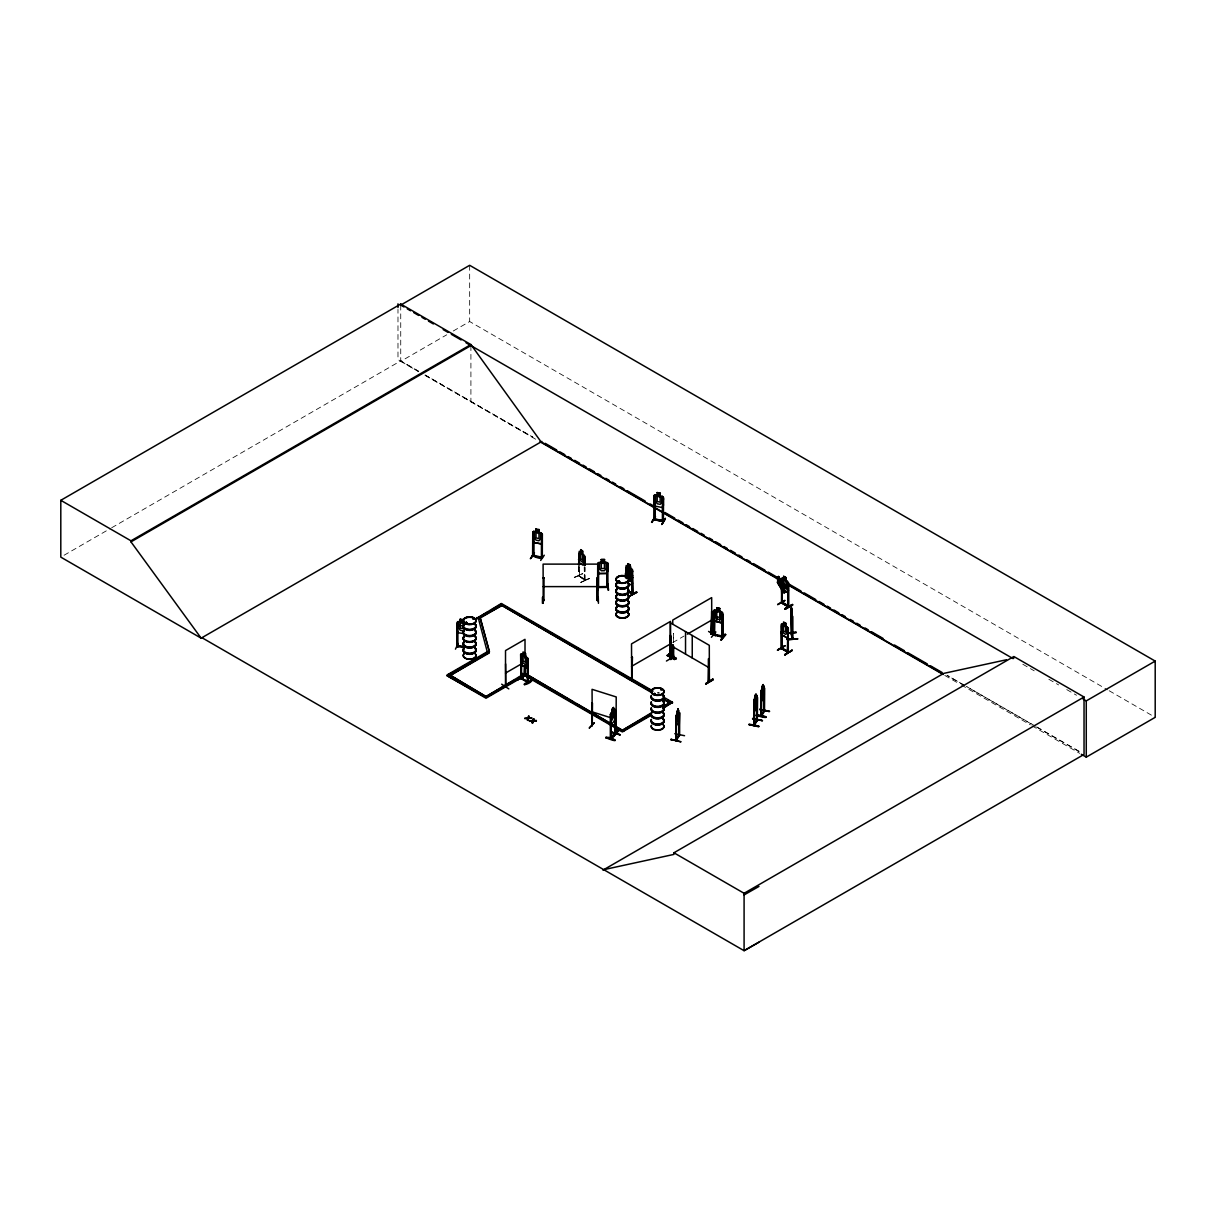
<?xml version="1.0" encoding="UTF-8"?>
<svg xmlns="http://www.w3.org/2000/svg" width="1216" height="1216" viewBox="0 0 1216 1216"><rect width="100%" height="100%" fill="white"/><g stroke="black" fill="none" stroke-linecap="round" stroke-linejoin="round"><path stroke-width="0.75" stroke-dasharray="5 3.75" d="M574.545 577.494L582.707 573.891M579.181 566.99L579.257 576.414L579.059 575.001M578.907 566.443L579.014 575.837L585.109 580.503L584.638 579.211M64.083 555.241L110.033 528.702M111.674 527.759L400.733 360.863L418.684 371.23M400.733 305.094L400.733 361.334L446.698 334.81M453.249 331.01L469.665 321.541L1107.518 689.806M672.722 642.595L684.076 636.029M582.783 573.542L574.241 577.372L582.449 573.754M579.014 575.837L584.759 580.579L584.759 567.462M584.197 580.154L584.486 566.899M584.714 579.758L579.257 575.822L584.41 579.394M584.562 579.986L584.197 567.021M418.441 371.366L397.982 359.602L397.982 309.411M424.992 375.136L532.912 437.198L425.22 374.999M964.942 685.642L946.96 675.29L964.896 685.657M1035.257 726.074L966.583 686.569L1035.074 726.18M1036.883 727.001L1081.039 752.4M1109.174 690.749L1155.2 717.334M1022.823 664.255L1034.208 670.822M1048.846 679.273L1058.619 684.912M1066.751 689.609L1076.51 695.248M1036.701 727.107L1080.766 752.552M400.733 361.334L418.684 371.701M425.22 375.47L536.727 439.842M944.771 675.427L959.576 683.985M961.233 684.927L1030.332 724.827M1031.974 725.785L1079.686 753.327M579.546 576.202L579.47 566.869M585.033 580.382L585.048 567.325M673.618 642.565L673.375 633.384L673.375 642.413M578.618 566.565L578.603 576.019M470.911 345.602L470.911 401.842M469.665 265.301L469.665 321.541M657.598 693.029A6.536 3.77 0 0 1 659.3 693.15M657.598 692.725A6.445 3.724 0 0 1 659.27 692.846M589.122 578.36L580.868 582.373L589.122 578.36M589.122 578.664L580.868 582.373L589.137 578.725"/><path stroke-width="1.5" d="M791.054 632.35L791.616 633.673L791.054 609.034M784.746 587.161L782.162 584.182L781.371 580.275L779.213 581.385L782.344 586.887L783.91 585.975L780.778 580.427L781.402 583.695L778.544 581.704L781.447 584.562L782.359 588.696L782.177 585.002L784.898 587.313M615.646 710.676L615.63 733.826C610.994 741.714 607.483 738.386 615.083 733.689M615.326 732.777L610.356 738.826L610.31 714.582L614.718 709.065L615.6 733.765M792.239 622.212L791.996 624.386L792.133 622.288M679.273 718.322L678.923 721.65L676.263 725.982L675.807 723.763M757.203 703.198C752.172 725.162 754.498 694.078 753.814 701.298M761.216 690.323L761.201 701.495L763.937 697.148L764.317 693.865M670.989 739.966L671.171 739.191M671.156 739.267L680.732 741.897M758.83 726.438L748.934 724.751M749.086 724.128L758.845 726.058M756.033 715.51C761.946 713.214 775.261 720.906 756.048 715.418M758.662 726.803L749.117 724.523M765.913 717.197L756.17 715.206L765.943 717.106M615.235 716.923C616.299 719.249 610.037 727.685 610.356 722.076M501.676 684.182L508.82 688.894M605.705 737.732C610.371 735.285 624.446 745.332 605.735 737.656M466.047 622.334L465.5 623.352M466.047 622.607L465.394 622.592M466.047 623.306C465.029 621.133 468.722 624.006 466.366 622.334M473.632 618.351L472.918 618.944M473.662 618.944L472.918 618.625L473.906 618.944M618.351 581.689L619.218 581.126M619.932 581.841L619.461 581.187M626.453 577.813C624.659 574.636 626.909 583.528 626.635 572.234L627.76 571.854M626.438 577.478L626.711 577.433M653.478 694.138L654.649 693.181M655.15 693.88L653.539 694.032M661.398 689.776L661.002 689.806M679.151 734.266L675.898 740.483M676.582 740.194L676.081 739.267M678.893 735.574L679.318 734.814M754.498 702.483L754.558 725.055L754.118 724.098M757.264 719.857L753.814 725.481L753.783 724.523M756.899 719.538L757.34 720.51L757.568 697.482M756.899 720.358L756.732 695.354L754.118 699.717M757.583 720.054L754.148 725.542L754.3 700.325C755.987 685.687 758.115 702.346 754.878 706.785L754.3 705.493M763.982 710.57L761.429 715.312M760.821 691.95L760.927 716.148L764.286 710.6M762.174 687.466L762.858 685.429L761.414 691.007L761.246 715.54M761.383 716.118C764.59 710.889 764.454 712.242 764.378 709.703M764.499 710.311L764.697 710.676M594.35 722.851L589.198 728.11L594.138 722.866M627.486 678.285L635.178 682.222L627.897 678.072M635.193 681.857L627.882 677.616M668.694 654.497C682.024 660.182 675.123 660.729 669.089 653.813M669.074 653.828L676.081 658.631M676.385 658.434L668.982 654.284M790.962 609.14L791.54 610.462M791.19 608.669L791.555 633.673M632.533 577.554L631.727 579.758L626.301 576.536M632.609 577.509L631.788 579.895L626.149 576.642L625.495 573.405M787.588 592.481L788.394 590.277M788.47 590.231L787.649 592.602L782.04 589.35L781.462 578.786L780.14 579.409L778.468 576.475L784.746 585.504L785.247 588.331L783.682 589.243L778.377 581.871L776.781 577.433L778.544 576.43M520.63 661.747L521.375 664.924L527.121 668.101L527.79 658.434L525.54 656.032M527.045 668.146L527.866 665.76M632.442 575.609L631.697 585.337L632.533 583.042M610.356 714.643L610.934 713.062M671.126 739.678L680.869 741.669M527.79 720.374L528.534 718.078L531.635 718.139L528.534 718.55L527.79 720.374L528.641 716.406M532.532 723.11L533.961 719.021L532.638 720.48L532.532 723.11L533.961 719.021M591.827 725.678L592.055 702.985L591.842 725.709M615.813 710.494L616.01 733.354L616.223 696.95L592.055 689.32L592.253 725.846L592.466 703.106M616.223 733.096L616.102 732.503M527.197 720.039L528.641 715.95M531.939 722.775L533.383 718.686M606.708 573.359L607.833 570.608M601.16 562.354L597.77 563.312L597.77 570.79L598.819 573.542L606.784 573.45L607.939 570.684L607.939 563.19L604.55 562.309M531.635 718.139L528.626 718.154L529.234 716.285M721.742 622.896L722.806 620.434M721.863 622.942L714.628 621.011L713.686 618.017L714.582 621.072L721.802 623.002L722.912 620.479M532.76 539.418L533.702 542.427L541.196 543.993L542.214 541.378M541.196 543.993L542.321 541.409M662.294 507.482L663.495 505.005L662.37 507.589L654.877 506.023L653.904 503.059L654.041 495.642L654.953 494.806L653.934 495.581L653.782 519.718M777.48 650.21L784.989 645.742M464.208 647.398L456.866 646.562L456.988 623.823L457.885 623.96L457.9 646.669L456.806 646.532M457.885 623.96L456.897 624.021M455.453 649.162L458.143 643.507M457.9 646.669L457.915 645.574L457.794 646.654M457.794 645.59L464.117 647.018M784.654 600.4L777.723 604.367M517.028 680.291L524.294 675.731M666.429 661.033L673.694 656.777M458.006 621.498L463.372 622.486L463.509 619.582L460.21 619.142L460.21 621.908L456.927 622.394L456.988 646.562M460.21 619.142L460.317 622.014L458.675 622.683L458.675 627.851L460.317 630.314L463.372 630.8M463.509 619.582L463.372 622.486M528.078 682.313L520.585 678.391M521.664 677.89L520.965 677.464L521.178 678.802L521.588 663.662M521.436 653.889L527.942 658.388L527.942 682.571L527.714 681.72M670.016 659.178L670.487 635.056L669.758 657.978L670.822 658.738M670.746 637.017L670.077 636.637L670.989 636.865L670.761 659.574L670.335 622.82L709.293 645.316L709.384 681.492L708.305 681.203L709.11 681.674L708.624 658.616L708.411 681.325M597.634 589.942L597.026 585.838M597.603 590.292L597.482 585.458L597.71 590.368M542.959 602.923L542.959 596.95L542.944 603.258M542.442 603.364L542.427 597.36M632.867 594.092L631.849 593.879L632.198 571.246L632.928 594.168L627.866 591.234M632.609 593.454L632.122 593.119M782.253 589.958L781.949 603.227L781.386 578.694M786.083 580.534L788.546 582.859L788.546 607.042L787.725 606.602L788.12 605.644L788.728 606.769M788.804 606.07L781.645 601.874L781.858 603.227M611.131 718.899L611.937 720.252L614.278 715.57L613.457 707.575L611.131 713.731L611.192 738.416M711.406 637.275L715.859 631.97M534.341 553.143L530.374 558.722L534.371 552.763M785.946 626.073L788.287 628.459L788.287 652.658L781.174 648.417L781.645 647.414M787.573 652.308L787.831 629.584L787.497 652.247L788.439 651.578M631.925 679.379L632.426 657.309L631.514 657.552L632.426 657.309M673.694 655.242L672.752 655.378M678.102 711.922L678.026 708.974L676.37 715.464L676.385 740.59M678.133 708.989L677.13 711.922L677.798 709.901M678.984 735.558L678.908 710.509L675.762 716.406L675.868 723.87M676.218 717.546L676.218 740.681L679.622 735.118L679.622 712.622L678.938 735.619M674.804 733.689L684.547 735.71M676.263 739.404L678.938 735.026M755.06 695.871L756.078 693.865M755.06 696.783L755.744 694.762M761.976 686.386L763.177 684.532L763.146 687.45M761.231 690.384L763.952 686.037L763.998 711.071M761.611 693.166L761.429 716.133M764.666 688.165L764.499 711.132M761.231 701.358L763.967 697.194M752.552 718.899L762.493 720.571L752.734 718.55M759.666 709.566L769.409 711.558L759.848 709.217M754.194 724.265L756.884 719.902M791.038 633.11L792.194 638.962M533.687 555.545L532.608 556.138L532.76 531.985L535.952 531.666L534.432 532.441L534.432 537.594L536.013 540.147L538.992 540.77L540.588 538.886L540.588 533.718L538.992 532.471L539.144 529.568L535.906 528.96L535.906 531.726L535.952 528.899M533.581 533.839L532.714 533.657L533.581 533.839L533.596 556.396L533.702 533.642M541.47 535.268L542.336 535.45L541.47 535.268L541.424 558.007M530.89 558.372L534.432 552.763M533.596 555.575C529.948 554.77 539.615 559.527 542.321 558.159L542.321 533.976L539.098 532.395L539.144 529.568M541.318 557.186C541.485 557.81 541.181 556.806 542.321 557.338M540.679 560.424L544.282 555.226M654.755 497.435L653.874 497.253L654.755 497.435L654.77 519.977L654.877 497.238M660.273 493.225L657.126 492.495L657.187 495.429L655.606 496.022L655.606 501.19L657.187 503.743L660.166 504.366L661.762 502.482L661.762 497.314L660.166 496.052L660.318 493.164L657.187 492.662M654.877 506.023L653.934 502.998M653.965 518.974L663.267 520.919L663.404 521.786L663.495 497.572L662.37 496.356L663.358 497.648L663.358 505.02M662.522 499.062L663.51 499.046L662.522 499.062L662.583 521.634L662.644 498.864M655.105 516.663L651.548 522.318L655.53 516.694M663.358 521.755C643.462 517.454 659.406 519.232 663.404 520.965M665.334 518.396L661.793 524.461L665.38 518.442M525.008 658.084L525.008 639.327L505.522 650.575L505.491 686.386M465.546 623.23L467.096 622.987M618.093 581.978L618.777 581.02L618.655 582.008M618.534 581.157L619.278 581.096M661.702 689.533L660.911 689.746M626.818 578.634L628.353 576.475L626.848 572.462L628.839 576.126C629.721 572.462 632.609 575.563 629.356 577.068L630.846 581.233L628.87 577.387M722.821 637.275L713.61 634.798L713.686 610.584L714.658 609.87L721.818 611.77L722.866 613.092L722.866 637.321L723.018 614.582L722.167 614.354L722.091 637.093M716.817 621.665L716.756 607.65L719.826 608.471L719.69 622.44M719.826 608.471L716.71 607.711M713.853 612.104L714.689 612.332L713.853 612.104L713.853 634.6L723.11 637.108M723.018 614.582L722.015 614.536M722.076 635.998L723.11 636.257L713.777 634.022M714.689 612.332L714.4 635.056L714.537 612.53M721.924 636.424L722.73 636.47M721.985 637.093L723.003 637.047M720.982 639.874L725.253 634.038L720.86 639.905L725.739 634.615M725.709 634.57L721.377 640.026M597.603 586.462L598.758 586.887M597.603 587.282L607.924 587.161M606.784 586.796L607.894 586.31L607.939 587.374L607.833 563.221M606.921 587.161L606.89 564.68L607.818 564.665L606.89 564.893M544.114 599.701L543.02 599.716L544.023 599.67M543.202 600.522C542.792 597.588 545.27 601.388 543.202 600.567L543.096 564.118L598.196 564.118L598.09 600.567L597.162 600.294L598.302 600.294M598.287 599.701L597.193 599.716M613.715 735.376L618.655 730.132L613.974 735.923M613.776 735.817L618.898 730.679M611.891 711.907L611.891 709.141L613.518 707.423L613.563 710.372M612.21 710.281L613.183 708.32M610.858 715.798L610.827 738.826M614.825 711.618L615.585 711.254L615.129 734.221L615.266 711.147M610.949 732.214L620.282 734.783L610.949 731.743M610.371 737.869L611.222 737.519L611.222 738.477M615.129 733.674L615.661 732.898M524.37 675.534L524.75 665.502M676.339 739.754L676.598 739.48M757.294 720.48L756.838 695.37M597.77 563.373L598.91 562.4L606.754 562.294M632.396 679.881L631.438 680.033L632.244 678.802M669.758 657.157L670.806 656.838L670.001 657.309M669.864 657.871L670.411 657.522M673.223 655.059C673.603 660.242 671.506 647.398 672.722 644.602M711.208 634.342L711.679 611.268L711.938 634.007C709.642 635.345 712.895 631.636 711.269 633.536M710.934 634.144L711.938 611.42M532.836 532.106L533.824 531.316M465.774 622.714L466.807 622.577M584.759 565.577L584.759 556.426L579.226 551.334L578.618 564.695M654.998 693.91L654.193 694.321M713.731 610.706L714.704 609.961M787.345 627.106L781.204 624.264L781.265 648.447M597.71 586.462L598.637 586.446M606.89 586.355L607.818 586.34M607.939 586.553L597.634 586.705M778.468 580.382L777.465 582.403L784.077 592.937L788.09 590.611L781.234 578.786L782.146 578.147C785.46 581.765 782.922 571.946 783.773 579.287L782.587 579.515L782.587 584.683L783.773 587.586L786.007 588.878L787.193 587.358L787.193 582.19L786.007 580.579L786.159 577.722L783.697 576.369L786.159 577.722M542.99 600.294L544.13 600.294M597.162 599.914C597.77 597.907 599.503 601.57 597.162 600.294M524.75 652.855L524.75 656.473M505.856 686.554L505.598 663.906M528.58 677.51L521.269 672.828M627.684 569.134L630.177 570.456L627.76 569.27M630.177 573.222L631.317 574.879L631.317 580.047L630.101 581.567L627.836 580.29M632.609 575.563L626.027 570.958L625.343 577.129M527.866 682.526L527.455 659.513L528.2 682.434L520.919 678.285L520.63 654.33L523.199 654.801M520.919 655.789L521.588 656.169M525.449 653.311L523.047 651.943L523.123 654.846L521.922 655.09L521.922 660.242L523.123 663.146L525.373 664.438L526.574 662.902L525.54 653.266M528.124 659.893L527.197 659.665M521.375 664.924L527.121 668.101M524.674 675.351L516.678 680.2L524.339 676.187L524.43 665.699M527.121 681.522L521.406 678.27L527.942 681.75M531.696 679.911C532.35 684.076 514.368 687.891 531.742 679.987M667.386 655.211L674.424 659.558M667.006 655.485L674.758 659.437L667.417 655.257M715.555 635.892L708.578 631.423M631.514 679.136L632.502 679.182M631.514 679.957L632.426 679.82L631.758 680.246L631.773 657.704M672.706 656.184L673.634 656.062L673.618 646.182M708.746 680.306L708.928 681.614M708.381 681.249L708.624 658.616M706.025 683.954L713.275 679.653L706.01 683.909M202.038 637.746L201.248 638.218L60.8 557.126L60.8 500.308L400.733 304.046L470.911 344.554L541.09 441.894L778.878 579.181M400.733 304.046L400.733 305.094L469.665 265.301L1155.2 661.094L1155.2 717.334L1086.268 757.127L1081.343 754.27M60.8 500.308L130.978 540.816L470.911 344.554M758.966 942.218L744.086 950.699L201.947 637.701L201.142 638.157L130.978 541.865L470.911 345.602M201.142 638.157L541.88 441.438M476.976 617.53L478.405 618.351L502.755 604.99L478.405 619.05L476.976 618.23L501.326 603.47L653.098 691.098M476.976 618.23L488.346 611.663M491.583 609.794L501.326 604.17L546.881 630.466M625.708 567.492L626.362 567.872M630.283 567.766L630.283 564.999L627.806 563.662L626.696 571.961L627.897 574.879L630.131 576.171L631.332 574.636L631.332 569.483L630.131 565.09L627.897 563.798L627.973 566.519M447.032 674.986L487.418 651.67L489.41 651.502L447.032 675.701L486.005 697.482L526.376 674.166L573.466 702.058M488.832 652.49L449.874 675.701L488.832 653.205L487.418 651.67L488.832 653.205M631.94 593.986L632.198 571.246M632.852 571.626L631.94 571.398M636.454 591.66L629.158 596.357L636.865 592.344L629.158 596.357M505.522 673.071L521.77 663.708M515.219 679.683L486.005 696.555L524.962 673.345L623.793 731.12M518.472 677.798L523.336 674.986M447.032 675.701L486.005 698.197L526.376 674.88M777.404 581.126L781.341 578.862M631.514 666.383L670.487 643.887M687.329 634.159L711.679 620.099M651.594 712.713L622.379 730.299L651.594 713.427M662.963 706.162L671.08 702.179M664.59 705.918L667.827 704.049M524.962 674.986L622.379 731.226L651.396 714.476M662.766 707.91L672.509 702.286L662.766 708.624M525.008 665.654L524.962 675.701L622.379 731.941L651.396 715.175M602.954 870.139L943.692 673.406L1006.468 659.756M603.744 869.668L673.922 854.407L673.922 852.781L1013.855 656.518L1084.034 697.026L1084.034 754.437L744.086 950.699L744.086 893.289L1084.034 697.026M1013.855 658.145L1013.065 658.616L466.017 342.775M1083.015 699.002L1086.268 700.887L1155.2 661.094M782.146 578.147L787.679 581.461M782.01 580.731L781.341 580.351L782.086 603.273M788.47 582.905L788.47 606.997L781.341 602.847L788.728 606.814M787.816 584.121L788.728 584.349L787.816 584.121L787.846 606.678M777.662 604.717L784.958 600.522M787.725 605.781L782.329 602.543M785.004 608.593C807.91 596.038 769.713 617.789 792.391 604.474M744.086 894.93L758.966 886.449M777.389 582.403L782.01 590.216M782.405 579.485L781.234 578.786M786.919 587.404L788.09 590.611M784.077 592.937L781.934 590.262M782.025 623.686L783.697 624.796M781.493 625.738L781.949 648.812L782.146 631.758M785.87 623.352L783.53 621.938L783.606 624.842L782.45 625.054L782.45 630.222L783.606 633.141L785.794 634.463L786.965 632.958L785.946 623.306M788.196 652.658L788.287 628.459M781.918 634.889L787.436 638.035L788.211 635.831L787.497 638.172L781.918 634.889L781.28 631.651L782.055 634.782M777.556 650.317L785.034 645.742L777.556 649.846M788.196 651.837L781.949 648.219L787.938 651.274M788.47 651.639L788.546 652.506L781.493 648.234L781.493 631.362M785.065 654.877L792.194 650.089L785.065 654.831M673.223 655.88L673.375 646.03M632.016 679.668L632.168 657.172M466.518 623.261L466.382 622.47M619.628 581.978L618.959 582.13M579.181 553.873L579.181 565.121M584.014 554.952L584.835 556.442M578.573 559.254L579.196 562.476L578.649 559.208M584.197 565.151L584.486 557.521L585.048 565.455M585.048 557.962L584.197 557.658M456.806 645.711L464.208 646.821M673.086 656.382L672.965 644.754M716.817 610.599L715.266 611.116L715.266 616.284L716.817 618.898L719.69 619.674L721.225 617.865L721.225 612.697L719.69 611.359M711.755 633.718L711.679 597.603L672.722 620.099L672.722 623.854M527.197 682.176L527.455 659.513M632.122 592.876L632.685 594.32L632.609 570.122L626.179 565.486L625.419 577.083M781.523 602.665L781.599 589.578M787.998 606.419L788.074 587.723M781.538 647.414L781.721 648.766M531.635 717.683L528.626 718.154M524.75 718.154L527.896 717.744M524.75 718.626L527.805 718.595M533.368 720.419L536.378 720.875L533.277 721.286M532.547 721.331L529.492 720.89L536.378 720.875M529.492 720.89L532.638 720.48M529.492 721.362L532.638 720.951M533.277 720.814L536.378 720.419M489.41 652.202L480.472 619.187L478.481 618.67L480.472 618.488L489.41 651.502M543.917 600.552L544.023 577.798L543.096 577.798L544.023 577.798M532.942 555.955L542.442 557.977M792.102 613.259L791.738 609.17L791.722 620.266L791.16 615.266M792.102 613.183L792.239 639.038M792.589 616.451L792.604 639.008L791.403 633.156M791.175 619.81L791.054 616.451L792.102 624.37M787.74 632.974L796.343 632.29L787.801 633.338M787.725 633.004L796.343 632.594M792.528 637.61L792.026 638.506M792.604 638.187L791.175 633.186M787.36 639.677L797.62 638.947L787.36 639.707L787.299 638.902L797.62 639.008M787.299 639.373L797.574 638.704M627.866 590.657L632.685 593.499M601.16 559.588L604.55 559.482L604.443 562.4L606.13 563.312L606.13 568.48L604.443 570.714L601.282 570.745L599.579 568.541L599.579 563.388L601.282 562.446L601.16 559.512L604.55 559.542M597.71 564.786L598.652 564.984L597.71 564.786L597.603 587.495L607.833 587.374M606.784 573.45L598.819 573.542M607.985 584.227L608.122 590.17M607.833 584.288L608.593 590.201M597.269 577.798L598.196 577.995L597.269 577.798L597.193 600.537M598.272 597.406L598.439 603.303M543.096 586.614L598.196 586.614M763.04 687.435L763.04 695.734L761.976 697.452L761.414 696.16M610.903 738.249L610.675 738.918M457.11 645.483L457.885 645.635M598.53 586.386L598.546 587.541L598.637 564.771M457.11 646.274L457.794 646.41M626.316 577.205L626.118 568.024M654.117 519.551L663.617 521.558M542.23 557.369L533.733 555.271M542.23 558.19L542.29 534.037L541.166 532.821L533.733 531.27M607.012 587.419L606.89 564.68M597.755 587.51L597.816 586.401M713.974 634.6L714.734 634.782M456.927 625.009L463.372 625.997M464.117 633.612L457.93 632.73L456.958 629.751L458.022 632.639M763.952 686.037L763.982 711.147M760.927 699.398L761.201 701.495M759.696 709.445L769.606 711.254M762.326 720.754L752.582 718.428M654.907 494.866L662.37 496.356M655.059 516.709L652.08 522.439M541.15 543.826L533.748 542.366L532.866 539.418M792.528 638.43L792.482 615.919M716.817 611.526L719.69 612.286M716.817 616.694L719.69 617.454M714.689 633.992L713.807 633.734L714.734 633.962M592.055 711.816L611.04 717.82M610.994 732.093L620.084 734.935M627.456 582.844L631.773 585.276M670.107 659.209L670.806 657.658M627.79 678.072L635.238 681.796M524.978 653.6L523.518 652.764L524.978 654.512M532.076 680.534L524.537 684.623M520.706 654.284L521.208 678.786M665.395 518.791L661.93 524.43M400.733 305.094L404.001 306.979M407.269 308.864L410.537 310.749M413.79 312.634L418.684 315.461M421.952 317.346L425.22 319.23M428.488 321.115L433.382 323.942M443.171 329.597L448.066 332.424M451.334 334.309L461.122 339.948M545.163 443.323L556.639 449.95M559.922 451.85L564.847 454.693M568.115 456.578L571.398 458.478M574.682 460.362L579.606 463.205M582.89 465.105L586.158 467.005M589.441 468.89L594.366 471.732M597.649 473.632L600.917 475.517M605.842 478.359L609.125 480.259M612.408 482.144L615.676 484.044M620.601 486.886L623.884 488.771M627.167 490.671L645.21 501.083M650.119 503.926L653.402 505.826M664.878 512.453L674.728 518.122M677.996 520.022L682.921 522.865M686.204 524.75L689.487 526.65M692.77 528.55L697.68 531.377M700.963 533.277L704.246 535.177M709.156 538.004L712.439 539.904M715.722 541.804L720.647 544.646M723.93 546.531L727.198 548.431M730.482 550.316L735.406 553.158M738.69 555.058L741.958 556.943M746.882 559.786L750.166 561.686M753.449 563.57L764.925 570.198M768.208 572.098L778.042 577.782M789.518 584.41L801.01 591.037M804.278 592.922L815.769 599.564M819.037 601.449L823.962 604.291M827.245 606.191L830.528 608.076M833.811 609.976L838.721 612.818M842.004 614.703L845.287 616.603M850.197 619.446L853.48 621.33M856.763 623.23L860.046 625.115M864.971 627.958L868.239 629.858M871.522 631.742L882.998 638.385M894.49 645.012L904.324 650.682M907.607 652.582L927.291 663.936M930.559 665.836L942.05 672.463M788.728 584.866L942.886 673.877M540.01 441.742L776.948 578.542M790.111 586.142L943.13 674.485M627.608 590.794L631.986 593.134M627.608 591.386L632.609 594.274M670.335 645.316L709.293 667.812M662.918 696.753L672.509 702.286M550.149 632.35L569.757 643.674M573.025 645.559L649.83 689.913M667.812 700.294L672.509 703M651.685 691.919L501.326 605.112L651.685 692.618M663.13 698.516L669.666 703L663.13 699.215M576.718 703.927L607.559 721.742M610.812 723.611L614.05 725.496M617.302 727.366L622.166 730.178M485.792 696.434L448.446 674.166L487.418 697.376M673.922 852.781L744.086 893.289M782.177 589.243L787.679 592.435M787.831 629.584L787.573 629.721M580.701 549.769L582.616 551.228M579.196 562.476L582.92 565.182M670.958 658.479L670.138 658.084L670.487 621.391L631.514 643.887L631.697 680.246M785.065 609.034L792.391 604.778M785.414 609.277L792.741 605.082M631.727 568.784L632.533 570.167M787.39 627.03L788.211 628.505M676.37 720.632L676.932 721.924L678.558 717.06L678.026 708.974M478.481 618.67L487.418 652.384M610.417 722L610.949 724.098M791.844 609.186L791.342 607.225L791.525 633.749M791.418 608.167L791.662 609.338M791.069 608.669L791.981 613.259M791.358 616.238L791.722 618.062L791.722 612.894M753.844 708.654L754.224 710.706M597.269 600.294L597.269 578.01M542.929 596.95L543.02 603.379M1086.268 700.887L1086.268 757.127M760.897 715.19L760.897 716.011M754.938 695.704L754.984 698.501M753.844 701.267L753.844 725.42M722.167 614.354L722.167 636.85M716.862 607.772L716.862 610.538M692.238 635.466L692.238 657.962M685.535 631.606L685.535 654.102M675.807 716.391L675.868 740.62M670.989 636.865L671.065 659.406M584.486 557.521L584.486 565.03M578.907 553.31L578.907 564.558M521.33 656.306L521.406 678.847M397.982 303.833L397.982 307.557M130.978 540.816L130.978 541.865M628.034 589.395A6.536 3.77 0 0 1 622.379 595.05A6.536 3.77 0 0 1 616.725 589.395M627.958 589.775A6.43 3.709 0 0 1 622.379 595.354A6.43 3.709 0 0 1 616.816 589.775M627.942 594.624A6.414 3.709 0 0 1 622.379 600.172A6.414 3.709 0 0 1 616.816 594.624M627.973 594.974A6.46 3.724 0 0 1 622.379 600.567A6.46 3.724 0 0 1 616.786 594.974M628.034 583.178A6.536 3.77 0 0 1 622.379 588.848A6.536 3.77 0 0 1 616.725 583.178M627.958 588.742A6.43 3.709 0 0 1 622.379 594.305A6.43 3.709 0 0 1 616.816 588.742M627.958 583.574A6.43 3.709 0 0 1 622.379 589.137A6.43 3.709 0 0 1 616.816 583.574M628.034 589.076A6.536 3.77 0 0 1 622.379 594.73A6.536 3.77 0 0 1 616.725 589.076M628.034 582.859A6.536 3.77 0 0 1 622.379 588.529A6.536 3.77 0 0 1 616.725 582.859M627.958 582.525A6.43 3.709 0 0 1 622.379 588.103A6.43 3.709 0 0 1 616.816 582.525M628.034 607.088A6.536 3.77 0 0 1 622.379 612.742A6.536 3.77 0 0 1 616.725 607.088M627.958 607.468A6.43 3.709 0 0 1 622.379 613.046A6.43 3.709 0 0 1 616.816 607.468M627.942 612.317A6.414 3.709 0 0 1 622.379 617.865A6.414 3.709 0 0 1 616.816 612.317M627.958 595.551A6.43 3.709 0 0 1 622.379 601.114A6.43 3.709 0 0 1 616.816 595.551M627.973 595.232A6.46 3.724 0 0 1 622.379 600.826A6.46 3.724 0 0 1 616.786 595.232M628.034 600.871A6.536 3.77 0 0 1 622.379 606.541A6.536 3.77 0 0 1 616.725 600.871M627.958 606.434A6.43 3.709 0 0 1 622.379 611.998A6.43 3.709 0 0 1 616.816 606.434M627.958 601.266A6.43 3.709 0 0 1 622.379 606.83A6.43 3.709 0 0 1 616.816 601.266M628.034 606.769A6.536 3.77 0 0 1 622.379 612.423A6.536 3.77 0 0 1 616.725 606.769M628.034 600.552A6.536 3.77 0 0 1 622.379 606.222A6.536 3.77 0 0 1 616.725 600.552M627.958 600.218A6.43 3.709 0 0 1 622.379 605.796A6.43 3.709 0 0 1 616.816 600.218M663.176 694.579A6.43 3.709 0 0 1 658.449 700.127A6.43 3.709 0 0 1 651.396 695.476M663.176 701.83A6.43 3.709 0 0 1 658.449 707.378A6.43 3.709 0 0 1 651.396 702.726M663.267 701.45A6.536 3.77 0 0 1 658.464 707.074A6.536 3.77 0 0 1 651.29 702.346M663.267 701.13A6.536 3.77 0 0 1 658.464 706.754A6.536 3.77 0 0 1 651.29 702.027M663.267 695.233A6.536 3.77 0 0 1 658.464 700.857A6.536 3.77 0 0 1 651.29 696.145M663.267 694.914A6.536 3.77 0 0 1 658.464 700.538A6.536 3.77 0 0 1 651.29 695.826M663.191 695.628A6.445 3.724 0 0 1 658.449 701.176A6.445 3.724 0 0 1 651.381 696.525M663.176 700.796A6.43 3.709 0 0 1 658.449 706.329A6.43 3.709 0 0 1 651.396 701.693M663.176 707.043A6.43 3.709 0 0 1 658.449 712.576A6.43 3.709 0 0 1 651.396 707.94M663.161 706.678A6.414 3.709 0 0 1 658.449 712.196A6.414 3.709 0 0 1 651.411 707.56M663.161 724.371A6.414 3.709 0 0 1 658.449 729.889A6.414 3.709 0 0 1 651.411 725.253M663.191 707.271A6.46 3.724 0 0 1 658.449 712.819A6.46 3.724 0 0 1 651.366 708.168M663.191 713.321A6.445 3.724 0 0 1 658.449 718.869A6.445 3.724 0 0 1 651.381 714.218M663.176 712.272A6.43 3.709 0 0 1 658.449 717.82A6.43 3.709 0 0 1 651.396 713.169M663.176 719.522A6.43 3.709 0 0 1 658.449 725.07A6.43 3.709 0 0 1 651.396 720.419M663.267 719.142A6.536 3.77 0 0 1 658.464 724.766A6.536 3.77 0 0 1 651.29 720.039M663.267 718.823A6.536 3.77 0 0 1 658.464 724.447A6.536 3.77 0 0 1 651.29 719.72M663.176 718.489A6.43 3.709 0 0 1 658.449 724.022A6.43 3.709 0 0 1 651.396 719.386M663.267 712.926A6.536 3.77 0 0 1 658.464 718.55A6.536 3.77 0 0 1 651.29 713.838M663.267 712.606A6.536 3.77 0 0 1 658.464 718.23A6.536 3.77 0 0 1 651.29 713.518M663.191 724.736A6.445 3.724 0 0 1 658.449 730.284A6.445 3.724 0 0 1 651.381 725.633M663.161 707.621A6.414 3.709 0 0 1 659.27 713.047A6.414 3.709 0 0 1 651.183 709.475M475.274 630.648A6.536 3.77 0 0 1 469.619 636.318A6.536 3.77 0 0 1 463.965 630.648M475.198 631.043A6.445 3.724 0 0 1 469.619 636.622A6.445 3.724 0 0 1 464.041 631.043M475.213 636.029A6.46 3.724 0 0 1 469.619 641.622A6.46 3.724 0 0 1 464.026 636.029M475.213 636.242A6.46 3.724 0 0 1 469.619 641.835A6.46 3.724 0 0 1 464.026 636.242M475.274 624.446A6.536 3.77 0 0 1 469.619 630.101A6.536 3.77 0 0 1 463.965 624.446M475.182 630.01A6.43 3.709 0 0 1 469.619 635.573A6.43 3.709 0 0 1 464.056 630.01M475.198 624.826A6.445 3.724 0 0 1 469.619 630.42A6.445 3.724 0 0 1 464.041 624.826M475.274 630.329A6.536 3.77 0 0 1 469.619 635.998A6.536 3.77 0 0 1 463.965 630.329M475.274 624.127A6.536 3.77 0 0 1 469.619 629.782A6.536 3.77 0 0 1 463.965 624.127M475.182 623.793A6.43 3.709 0 0 1 469.619 629.371A6.43 3.709 0 0 1 464.056 623.793M475.274 648.341A6.536 3.77 0 0 1 469.619 654.01A6.536 3.77 0 0 1 463.965 648.341M475.198 648.736A6.445 3.724 0 0 1 469.619 654.314A6.445 3.724 0 0 1 464.041 648.736M475.167 653.585A6.399 3.694 0 0 1 469.619 659.133A6.399 3.694 0 0 1 464.071 653.585M475.182 636.804A6.414 3.709 0 0 1 469.619 642.367A6.414 3.709 0 0 1 464.056 636.804M475.213 653.722A6.46 3.724 0 0 1 469.619 659.315A6.46 3.724 0 0 1 464.026 653.722M475.213 636.485A6.46 3.724 0 0 1 469.619 642.078A6.46 3.724 0 0 1 464.026 636.485M475.274 642.139A6.536 3.77 0 0 1 469.619 647.794A6.536 3.77 0 0 1 463.965 642.139M475.182 647.702A6.43 3.709 0 0 1 469.619 653.266A6.43 3.709 0 0 1 464.056 647.702M475.182 642.534A6.43 3.709 0 0 1 469.619 648.098A6.43 3.709 0 0 1 464.056 642.534M475.274 648.022A6.536 3.77 0 0 1 469.619 653.691A6.536 3.77 0 0 1 463.965 648.022M475.274 641.82A6.536 3.77 0 0 1 469.619 647.474A6.536 3.77 0 0 1 463.965 641.82M475.182 641.486A6.43 3.709 0 0 1 469.619 647.064A6.43 3.709 0 0 1 464.056 641.486M605.948 737.367L615.053 740.301L605.933 737.413M677.996 712.819L676.932 714.537L676.932 719.705L677.996 717.987L677.996 712.819M755.926 697.68L754.878 699.398L754.878 704.566L755.926 702.848L755.926 697.68M763.04 688.362L761.976 690.08L761.976 695.248L763.04 693.515L763.04 688.362M583.65 560.85L582.616 562.294L580.701 560.834L579.667 557.855L580.716 549.586L582.768 551.137L583.65 560.85M613.457 711.269L611.937 712.865L611.937 718.033L613.457 716.437L613.457 711.269M712.895 679.014L705.614 683.726L712.926 679.075M778.544 577.205L777.541 577.782L778.103 578.77L779.106 578.193L778.544 577.205M792.209 650.438L784.67 654.634L792.209 650.438M603.881 560.105L601.844 560.12L601.844 561.047L603.881 561.032L603.881 560.105M604.443 563.327L601.282 563.358L601.282 568.526L604.443 568.495L604.443 563.327M462.825 620.099L460.864 619.795L460.864 620.722L462.825 621.026L462.825 620.099M463.372 623.413L460.317 622.942L460.317 628.11L463.372 628.581L463.372 623.413M659.634 493.635L657.719 493.24L657.719 494.167L659.634 494.562L659.634 493.635M660.166 496.979L657.187 496.356L657.187 501.524L660.166 502.147L660.166 496.979M538.46 530.054L536.545 529.644L536.545 530.571L538.46 530.966L538.46 530.054M538.992 533.383L536.013 532.76L536.013 537.928L538.992 538.551L538.992 533.383M719.173 608.927L717.318 608.426L719.173 609.839L719.173 608.927M629.706 570.73L628.246 569.909L629.706 571.657L629.706 570.73M630.101 574.195L627.836 572.918L627.836 578.071L630.101 579.363L630.101 574.195M525.373 657.05L523.123 655.774L523.123 660.942L525.373 662.218L525.373 657.05M629.736 565.318L628.292 564.498L629.736 566.246L629.736 565.318M630.131 568.784L627.897 567.492L627.897 572.66L630.131 573.952L630.131 568.784M785.612 578.041L784.168 577.205L785.612 578.968L785.612 578.041M786.007 581.506L783.773 580.199L783.773 585.367L786.007 586.674L786.007 581.506M785.399 623.626L784.001 622.774L785.399 624.538L785.399 623.626M785.794 627.091L783.606 625.769L783.606 630.922L785.794 632.244L785.794 627.091M582.266 551.426L581.035 550.498L582.266 552.353L582.266 551.426M582.616 554.906L580.701 553.462L580.701 558.63L582.616 560.074L582.616 554.906M619.157 582.388A6.43 3.709 0 0 0 628.809 579.181A6.43 3.709 0 0 0 619.157 575.958A6.43 3.709 0 0 0 619.157 582.388M619.172 582.905A6.414 3.709 0 0 0 628.794 579.698A6.414 3.709 0 0 0 619.172 576.49A6.414 3.709 0 0 0 619.172 582.905M619.157 582.631A6.46 3.724 0 0 0 628.839 579.409A6.46 3.724 0 0 0 619.157 576.171A6.46 3.724 0 0 0 619.157 582.631M622.379 618.26A6.46 3.724 0 0 0 627.973 612.666A6.43 3.709 0 0 1 622.379 618.26A6.46 3.724 0 0 1 616.786 612.666A6.43 3.709 0 0 0 622.379 618.26M654.375 694.67A6.46 3.724 0 0 0 664.058 691.433A6.46 3.724 0 0 0 654.375 688.21A6.46 3.724 0 0 0 654.375 694.67M654.39 694.974A6.43 3.709 0 0 0 664.042 691.767A6.43 3.709 0 0 0 654.39 688.545A6.43 3.709 0 0 0 654.39 694.974M653.038 694.093A6.46 3.724 0 0 0 663.845 692.421A6.46 3.724 0 0 0 655.941 687.861A6.46 3.724 0 0 0 653.038 694.093M466.397 623.686A6.46 3.724 0 0 0 476.079 620.464A6.46 3.724 0 0 0 466.397 617.242A6.46 3.724 0 0 0 466.397 623.686M466.412 624.203A6.414 3.709 0 0 0 476.034 620.981A6.414 3.709 0 0 0 466.412 617.774A6.414 3.709 0 0 0 466.412 624.203M466.397 623.884A6.46 3.724 0 0 0 476.079 620.662A6.46 3.724 0 0 0 466.397 617.424A6.46 3.724 0 0 0 466.397 623.884"/></g></svg>
